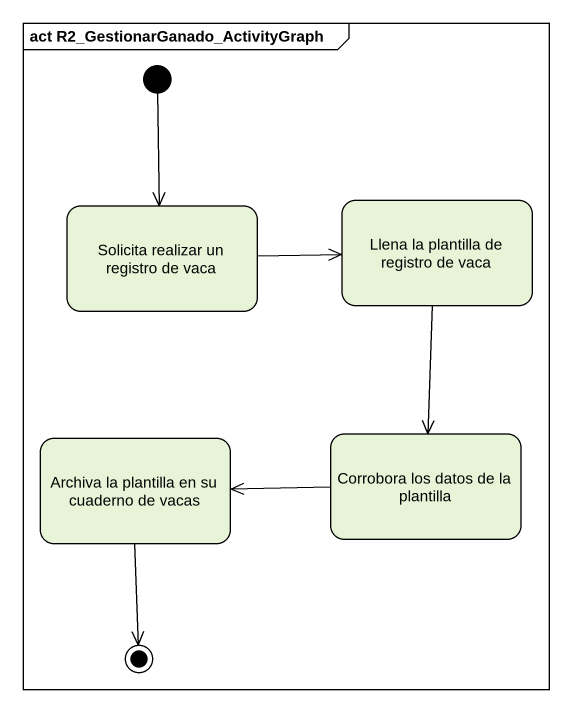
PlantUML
@startuml
mainframe act R2_GestionarGanado_ActivityGraph
hide empty description
state "Solicita realizar un registro de vaca" as Solicita_realizar_un
state "Llena la plantilla de registro de vaca" as Llena_la_plantilla_de
state "Archiva la plantilla en su cuaderno de vacas" as Archiva_la_plantilla_en_su
state "Corrobora los datos de la plantilla" as Corrobora_los_datos_de_la
[*] --> Solicita_realizar_un
Solicita_realizar_un -right-> Llena_la_plantilla_de
Llena_la_plantilla_de --> Corrobora_los_datos_de_la
Corrobora_los_datos_de_la -left-> Archiva_la_plantilla_en_su
Archiva_la_plantilla_en_su --> [*]
@enduml
